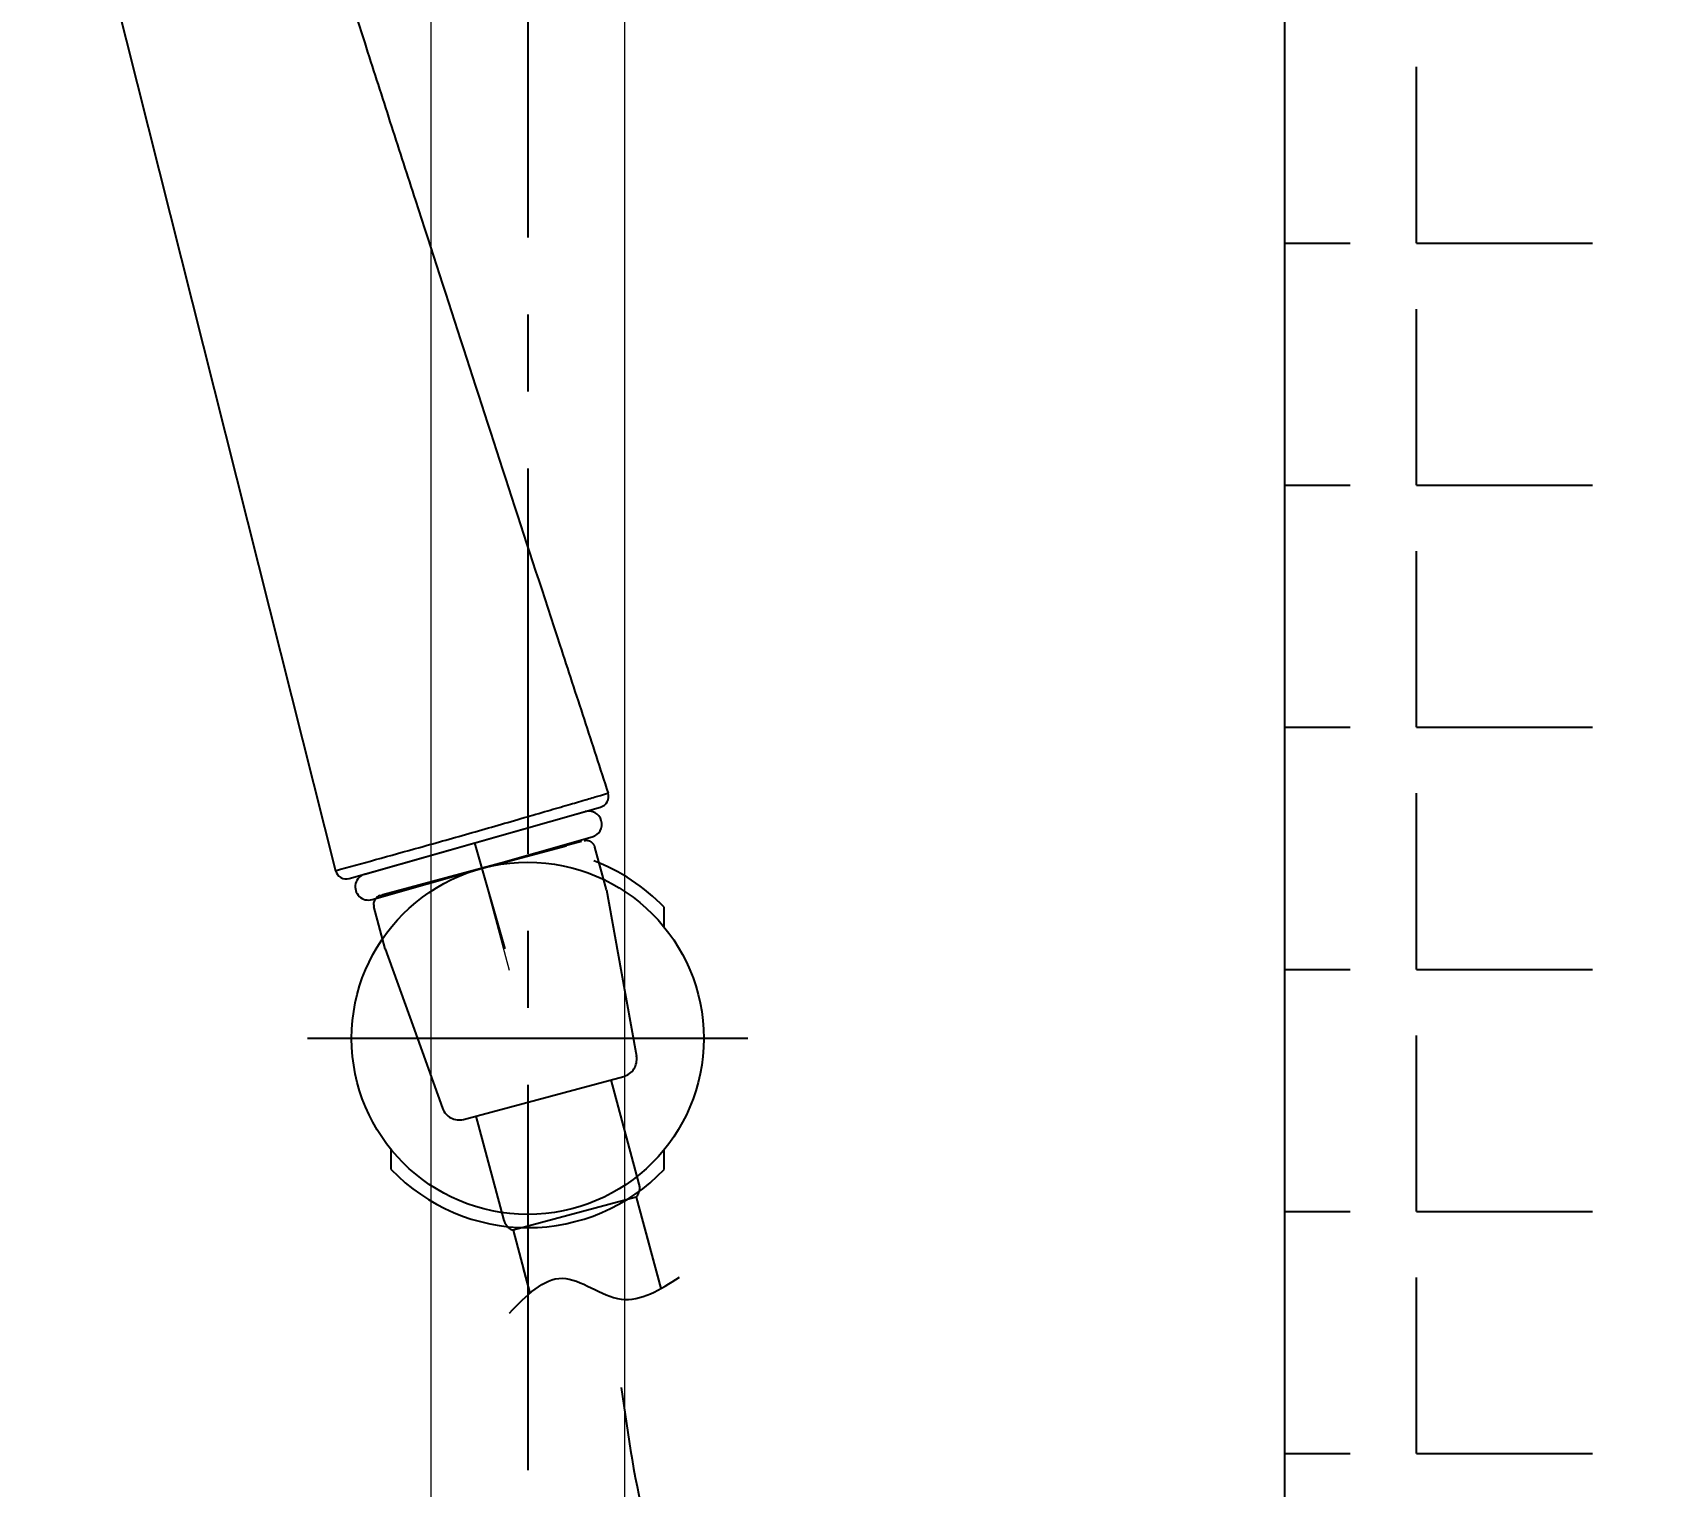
# Model space of a CAD drawing. Extents: x -5853 to -5433, y -3863 to -3269.
# Drawn here: x -5550.68 to -5513.92, y -3678.53 to -3645.49 of the extents above; entities that cross this region are included whole.
import ezdxf

# ---------------------------------------------------------------- set-up
doc = ezdxf.new("R2010")
doc.units = 0
doc.header["$LTSCALE"] = 7
doc.linetypes.add('CENTER', pattern=[2, 1.25, -0.25, 0.25, -0.25])
doc.linetypes.add('PHANTOM', pattern=[2.5, 1.25, -0.25, 0.25, -0.25, 0.25, -0.25])
doc.layers.get('0').update_dxf_attribs({"color": 2, "linetype": 'CONTINUOUS'})
doc.layers.get('Defpoints').update_dxf_attribs({"linetype": 'CONTINUOUS'})
for name, color, linetype in [('cen', 2, 'CENTER'), ('CL', 1, 'CENTER'), ('D', 2, 'CONTINUOUS'), ('DWG', 7, 'CONTINUOUS'), ('HT', 3, 'CONTINUOUS'), ('PH', 3, 'PHANTOM')]:
    doc.layers.add(name, color=color, linetype=linetype)
doc.styles.add('DD', font='romans', dxfattribs={"bigfont": 'GHS.shx'})
doc.dimstyles.new('DWJ', dxfattribs={"dimscale": 0, "dimtxt": 3.5, "dimasz": 3.5, "dimexe": 2, "dimexo": 1, "dimgap": 1, "dimtad": 1, "dimdec": 4, "dimdsep": 46, "dimtxsty": 'DD', "dimcen": 3, "dimclrd": 2, "dimclre": 2, "dimclrt": 2, "dimadec": 3, "dimazin": 2, "dimtfac": 1, "dimtdec": 4, "dimtmove": 0, "dimatfit": 3, "dimfxl": 1, "dimtvp": 1, "dimtolj": 1, "dimtzin": 0, "dimlwd": -1, "dimlwe": -1, "dimarcsym": 0})

# ---------------------------------------------------------------- blocks, each defined once
blk = doc.blocks.new('*D0')
at = {"layer": 'Defpoints', "color": 0, "transparency": 16777216}
for p in [(-5515.081, -3569.719), (-5482.853, -3569.719), (-5517.143, -3760.702)]:
    blk.add_point(p, dxfattribs=at)
at = {"layer": 'DWG', "color": 2, "transparency": 16777216}
for p, q in [((-5514.081, -3569.719), (-5480.853, -3569.719)), ((-5482.853, -3757.202), (-5482.853, -3573.219)), ((-5516.143, -3760.702), (-5480.853, -3760.702))]:
    blk.add_line(p, q, dxfattribs=at)
for points in [[(-5483.436, -3573.219), (-5482.27, -3573.219), (-5482.853, -3569.719)], [(-5483.436, -3757.202), (-5482.27, -3757.202), (-5482.853, -3760.702)]]:
    blk.add_solid(points, dxfattribs=at)
at = {"layer": 'DWG', "color": 2, "transparency": 16777216, "insert": (-5486.52, -3665.21), "char_height": 3.5, "attachment_point": 5, "rotation": 90, "style": 'DD'}
blk.add_mtext('\\A1;(806)', dxfattribs=at)

msp = doc.modelspace()

# ---------------------------------------------------------------- linework, layer by layer
at = {"color": 7, "linetype": 'Continuous', "lineweight": 15}
for p, q in [((-5541.62848, -3572.46319), (-5541.62848, -3730.36303)), ((-5537.22848, -3572.46319), (-5537.22848, -3730.36303))]:
    msp.add_line(p, q, dxfattribs=at)
at = {"color": 7, "linetype": 'Continuous'}
msp.add_line((-5538.2044, -3663.87435), (-5542.72312, -3665.08514), dxfattribs=at)
at = {"layer": 'cen', "lineweight": 0}
msp.add_line((-5539.84429, -3666.79842), (-5540.56897, -3664.09382), dxfattribs=at)
at = {"layer": 'CL'}
msp.add_line((-5539.42849, -3501.39997), (-5539.42849, -3747.50424), dxfattribs=at)
at = {"layer": 'CL', "color": 1, "linetype": 'CENTER'}
msp.add_line((-5539.94414, -3666.30731), (-5540.62785, -3663.90262), dxfattribs=at)
at = {"layer": 'CL', "ltscale": 3}
msp.add_line((-5534.42848, -3668.34345), (-5544.42848, -3668.34345), dxfattribs=at)
at = {"layer": 'CL'}
msp.add_spline([(-5537.30418, -3676.27145), (-5536.70682, -3679.5209), (-5533.99717, -3684.78081), (-5529.21121, -3691.30536), (-5528.47074, -3696.2784), (-5529.69198, -3704.21429), (-5528.47074, -3718.01053), (-5529.56848, -3725.69729)], degree=3, dxfattribs=at)
at = {"layer": 'D'}
for p, q in [((-5543.12868, -3664.61358), (-5538.12688, -3663.19161)), ((-5542.96461, -3665.19071), (-5537.96281, -3663.76874))]:
    msp.add_line(p, q, dxfattribs=at)
for centre, start, end in [((-5538.04484, -3663.48018), 285.87, 105.87), ((-5543.04664, -3664.90215), 105.87, 285.87)]:
    msp.add_arc(centre, 0.3, start, end, dxfattribs=at)
at = {"layer": 'DWG', "linetype": 'Continuous'}
for p, q in [((-5550.68189, -3637.18274), (-5543.79273, -3664.53469)), ((-5543.48193, -3664.7141), (-5537.77363, -3663.09109)), ((-5538.22738, -3663.84396), (-5538.22433, -3663.85469))]:
    msp.add_line(p, q, dxfattribs=at)
at = {"layer": 'DWG'}
for p, q in [((-5536.32848, -3665.8156), (-5536.32848, -3665.36351)), ((-5542.52848, -3671.32338), (-5542.52848, -3670.87129)), ((-5536.32848, -3671.32338), (-5536.32848, -3670.87129))]:
    msp.add_line(p, q, dxfattribs=at)
msp.add_circle((-5539.42848, -3668.34345), 4, dxfattribs=at)
at = {"layer": 'DWG', "linetype": 'Continuous'}
for centre, start, end in [((-5537.842, -3662.85063), 285.871812, 17.653742), ((-5543.5503, -3664.47363), 194.137087, 285.871562)]:
    msp.add_arc(centre, 0.25, start, end, dxfattribs=at)
at = {"layer": 'DWG'}
for start, end in [(43.868664, 69.582477), (223.868664, 316.131336)]:
    msp.add_arc((-5539.42848, -3668.34345), 4.3, start, end, dxfattribs=at)
at = {"layer": 'DWG', "linetype": 'Continuous'}
for points, knots in [([(-5546.36635, -3635.84871), (-5545.98502, -3636.96601), (-5545.24194, -3639.20573), (-5544.15154, -3642.57365), (-5543.24458, -3645.37962), (-5542.52395, -3647.62663), (-5541.79957, -3649.87377), (-5540.88998, -3652.68117), (-5539.79791, -3656.04892), (-5538.88238, -3658.85148), (-5538.14807, -3661.09239), (-5537.7825, -3662.21321), (-5537.60377, -3662.77481)], [0, 0, 0, 0, 0.12507888, 0.2500018, 0.37505564, 0.43750445, 0.50000705, 0.62519713, 0.75016075, 0.87509819, 0.93756015, 1, 1, 1, 1]), ([(-5543.79273, -3664.53469), (-5543.49063, -3664.45184), (-5542.85374, -3664.27439), (-5541.82025, -3663.98777), (-5540.69384, -3663.67231), (-5539.72383, -3663.39212), (-5538.99801, -3663.18125), (-5538.52861, -3663.04443), (-5538.17084, -3662.94047), (-5537.83996, -3662.84318), (-5537.75716, -3662.82044), (-5537.58424, -3662.7685), (-5537.60377, -3662.77481)], [0, 0, 0, 0, 0.14605427, 0.30826733, 0.49998602, 0.69170034, 0.77818242, 0.8539099, 0.91599364, 0.9620764, 0.99043054, 1, 1, 1, 1]), ([(-5538.26526, -3663.85473), (-5538.26126, -3663.85429), (-5538.25239, -3663.85343), (-5538.24026, -3663.85279), (-5538.23206, -3663.85309), (-5538.22888, -3663.85375)], [0.9843082736, 0.9843082736, 0.9843082736, 0.9843082736, 0.9894985669, 0.9958117234, 1, 1, 1, 1])]:
    msp.add_open_spline(points, degree=3, knots=knots, dxfattribs=at)
at = {"layer": 'HT', "ltscale": 0.5}
for p, q in [((-5522.22849, -3817.74376), (-5522.22849, -3370.64376)), ((-5519.2405, -3650.27635), (-5519.2405, -3646.27635)), ((-5522.22849, -3650.27635), (-5520.7405, -3650.27635)), ((-5519.2405, -3650.27635), (-5515.2405, -3650.27635)), ((-5519.2405, -3655.77635), (-5519.2405, -3651.77635)), ((-5522.22849, -3655.77635), (-5520.7405, -3655.77635)), ((-5519.2405, -3655.77635), (-5515.2405, -3655.77635)), ((-5519.2405, -3661.27635), (-5519.2405, -3657.27635)), ((-5522.22849, -3661.27635), (-5520.7405, -3661.27635)), ((-5519.2405, -3661.27635), (-5515.2405, -3661.27635)), ((-5519.2405, -3666.77635), (-5519.2405, -3662.77635)), ((-5522.22849, -3666.77635), (-5520.7405, -3666.77635)), ((-5519.2405, -3666.77635), (-5515.2405, -3666.77635)), ((-5519.2405, -3672.27635), (-5519.2405, -3668.27635)), ((-5522.22849, -3672.27635), (-5520.7405, -3672.27635)), ((-5519.2405, -3672.27635), (-5515.2405, -3672.27635)), ((-5519.2405, -3677.77635), (-5519.2405, -3673.77635)), ((-5522.22849, -3677.77635), (-5520.7405, -3677.77635)), ((-5519.2405, -3677.77635), (-5515.2405, -3677.77635))]:
    msp.add_line(p, q, dxfattribs=at)
at = {"layer": 'PH', "ltscale": 0.5}
for p, q in [((-5542.78198, -3665.10091), (-5538.14554, -3663.85858)), ((-5537.64177, -3664.96592), (-5537.90059, -3664)), ((-5537.64177, -3664.96592), (-5537.31365, -3666.78291)), ((-5542.66458, -3666.31178), (-5542.9234, -3665.34586)), ((-5542.66458, -3666.31178), (-5542.04025, -3668.0494)), ((-5537.31365, -3666.78291), (-5536.95821, -3668.7512)), ((-5542.04025, -3668.0494), (-5541.36392, -3669.93171)), ((-5540.88396, -3670.18283), (-5537.24831, -3669.20866)), ((-5536.89438, -3671.65757), (-5537.53031, -3669.28422)), ((-5539.96602, -3672.48061), (-5540.60196, -3670.10726)), ((-5536.96156, -3671.94777), (-5539.76214, -3672.70058)), ((-5536.96156, -3671.94777), (-5536.40446, -3674.02687)), ((-5539.76214, -3672.70058), (-5539.37849, -3674.13237)), ((-5536.83299, -3672.42759), (-5536.67617, -3673.01284)), ((-5536.59953, -3673.29886), (-5536.44272, -3673.88411)), ((-5539.52869, -3673.57185), (-5539.37849, -3674.13237))]:
    msp.add_line(p, q, dxfattribs=at)
for centre, radius, start, end in [((-5538.09377, -3664.05176), 0.2, 15, 105), ((-5542.73022, -3665.29409), 0.2, 105, 195), ((-5537.35184, -3668.82229), 0.4, 285, 10.236358), ((-5540.98748, -3669.79646), 0.4, 199.763642, 285), ((-5537.18167, -3671.74394), 0.3, 317.2, 16.732365), ((-5539.67403, -3672.41176), 0.3, 193.267635, 252.8)]:
    msp.add_arc(centre, radius, start, end, dxfattribs=at)
msp.add_spline([(-5539.84539, -3674.58706), (-5538.6442, -3673.79415), (-5537.30619, -3674.26557), (-5535.97873, -3673.76651)], degree=3, dxfattribs=at)

# ---------------------------------------------------------------- dimensions: what is measured, and where the dimension line sits
at = {"layer": 'DWG'}
dim = msp.add_linear_dim(base=(-5482.85298, -3569.71894), p1=(-5517.14268, -3760.70167), p2=(-5515.08084, -3569.71894), angle=90, text='(806)', dimstyle='DWJ', override={"dimscale": 1}, dxfattribs=at)
dim.commit()
dim.dimension.update_dxf_attribs({"geometry": '*D0', "text_midpoint": (-5486.51964, -3665.21031)})

doc.saveas('drawing.dxf')
